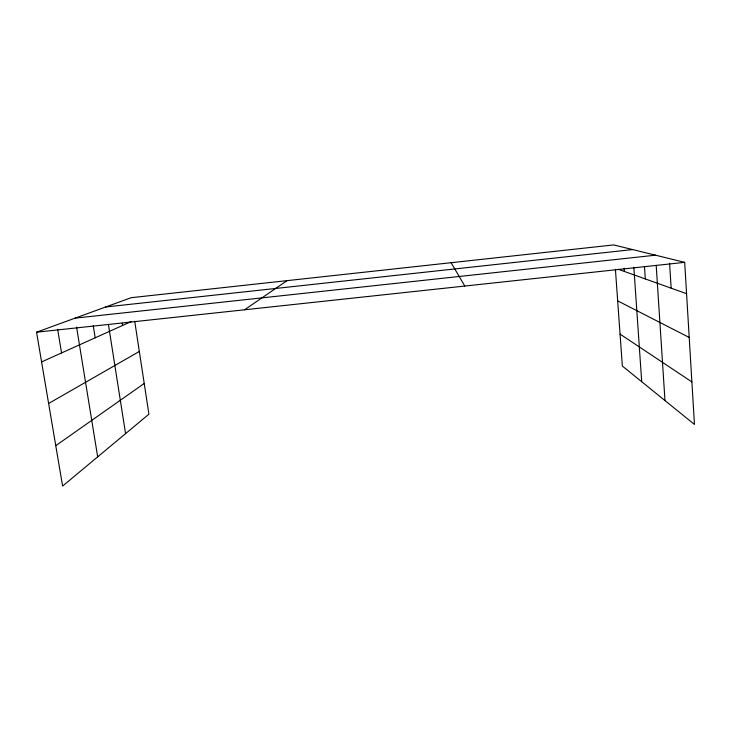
<?xml version="1.0" encoding="UTF-8"?>
<svg xmlns="http://www.w3.org/2000/svg" width="731" height="731" viewBox="0 0 731 731"><rect width="100%" height="100%" fill="white"/><g stroke="black" fill="none" stroke-linecap="round" stroke-linejoin="round"><path stroke-width="1.1" d="M55.775 445.682L144.217 383.464M244.529 309.789L287.082 280.64M48.621 403.485L139.338 351.465M41.585 361.927L131.543 321.43M134.714 321.201L148.914 414.185L62.61 486.078L36.55 332.203L131.123 297.7L613.656 244.922L684.682 262.347L694.45 424.428L622.355 366.048L615.411 269.337M105.666 306.983L632.626 249.573M75.129 318.131L655.533 255.192M36.55 332.203L684.682 262.347M618.362 269.3L686.573 293.688M617.677 300.852L689.214 337.466M620.062 334.113L691.891 381.92M451.109 262.703L464.815 286.04M57.63 329.288L61.55 352.945M76.572 327.04L97.68 456.866M93.248 325.597L95.194 337.795M108.453 324.71L125.568 433.629M122.214 323.257L122.561 325.478M624.192 268.149L624.429 271.466M633.841 267.281L641.708 381.719M644.486 266.696L645.299 278.931M656.191 265.289L664.982 400.57M669.569 263.123L671.14 288.169"/></g></svg>
